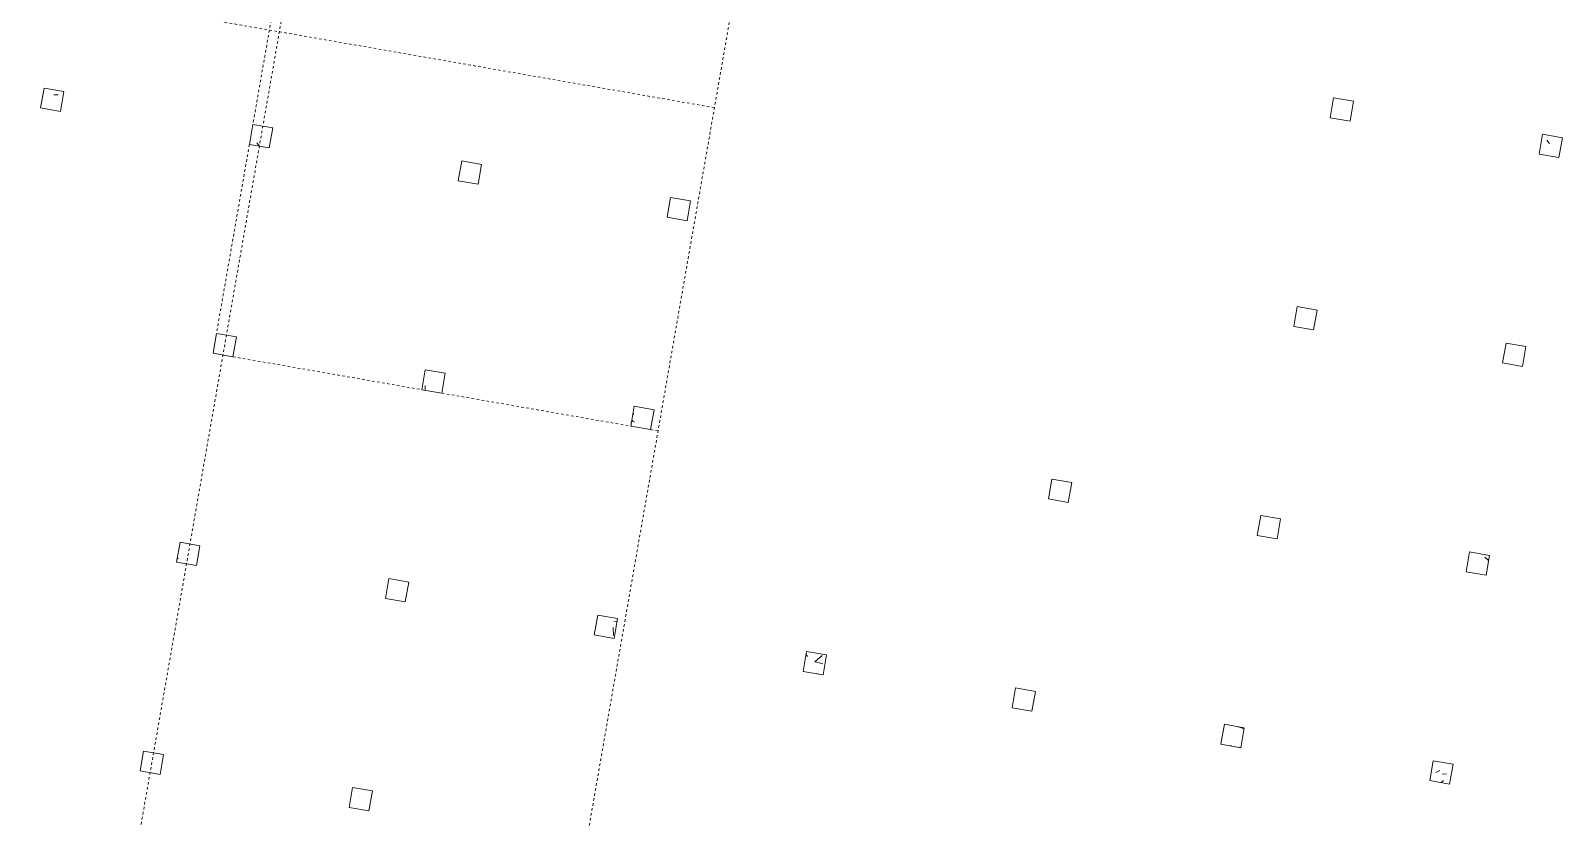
# Model space of a CAD drawing. Extents: x 274235 to 276654, y 142848 to 144425.
# Drawn here: x 276239.6 to 276300.3, y 143073.8 to 143105 of the extents above; entities that cross this region are included whole.
import ezdxf

# ---------------------------------------------------------------- set-up
doc = ezdxf.new("R2010")
doc.units = 0
doc.header["$LTSCALE"] = 1.5
for name, pattern in [('ACM-G-CENTER', [50.800000000000004, 31.75, -6.350000000000001, 6.350000000000001, -6.350000000000001]), ('ACM-G-HIDDEN2', [4.762500000000001, 3.175000000000001, -1.5875]), ('Hidden 1_32_', [1.3890625, 0.7937500000000002, -0.5953125])]:
    doc.linetypes.add(name, pattern=pattern)
doc.layers.get('0').update_dxf_attribs({"linetype": 'CONTINUOUS', "lineweight": 0})
for name, color, linetype, lineweight in [('_ACM-A-DETL', 7, 'CONTINUOUS', 5), ('_ACM-A-GRID', 3, 'CONTINUOUS', 5), ('_ACM-S-STRU-CLOS', 5, 'CONTINUOUS', 5)]:
    doc.layers.add(name, color=color, linetype=linetype, lineweight=lineweight)

# ---------------------------------------------------------------- blocks, each defined once
blk = doc.blocks.new('M_Concrete-Rectangular-Column - 800 x 800mm-V36-B1_Working')
at = {"layer": '_ACM-A-DETL', "color": 250}
for p, q in [((400.0000000000002, 400.0000000000002), (-399.9999999999999, 400.0000000000002)), ((-399.9999999999999, 400.0000000000002), (-399.9999999999999, -399.9999999999999)), ((400.0000000000002, -399.9999999999999), (400.0000000000002, 400.0000000000002)), ((-399.9999999999999, -399.9999999999999), (400.0000000000002, -399.9999999999999))]:
    blk.add_line(p, q, dxfattribs=at)
blk = doc.blocks.new('M_Concrete-Rectangular-Column - 800 x 800mm-V52-B1_Working')
at = {"layer": '_ACM-S-STRU-CLOS'}
h = blk.add_hatch(dxfattribs=at)
h.set_pattern_fill('FP_31', color=256, style=0, pattern_type=2)
h.set_pattern_definition([(49.99999999999999, (-1000204.123, -680004.566), (3643.681986006824, -318.7812880006761), [381, -4191]), (355, (-1000204.123, -680004.566), (-704.8562580461121, 3821.135846227694), [304.8, -3352.8]), (100.451, (-999900.483, -680031.1309999999), (2938.852362929117, 3502.332152374178), [323.8, -3561.801]), (46.184, (-1000204.123, -678988.566), (5421.581919880712, -840.8554984886337), [571.5, -6286.5]), (96.636, (-999752.325, -679058.6359999999), (4748.051319755933, 4948.551449789822), [485.7, -5342.701999999999]), (351.184, (-1000204.123, -678988.566), (4748.100788072627, 4948.506072045693), [457.2, -5029.2]), (21, (-999696.123, -679242.566), (3032.287836333134, -2045.304476687058), [381, -4191]), (326, (-999696.123, -679242.566), (1236.042244531653, 3683.761809559103), [304.8, -3352.8]), (71.45100000000001, (-999443.433, -679413.0079999999), (4268.342513760047, 1638.424823382678), [323.8, -3561.801]), (37.50000000000001, (-1000204.123, -680004.566), (61.77206501183639, 1691.100777463062), [167.64, -3144.52, 167.64, -6601.46]), (37.50000000000001, (-1000204.123, -680004.566), (61.77206501183639, 1691.100777463062), [-3479.8, -3235.96, 167.64, -3197.86]), (7.499999999999999, (-1000204.123, -680004.566), (1336.393250206115, 2003.61149636239), [167.64, -1772.92, 167.64, -4351.02]), (7.499999999999999, (-1000204.123, -680004.566), (1336.393250206115, 2003.61149636239), [-2108.2, -3068.32, 167.64, -1115.06]), (327.5, (-1001336.963, -680004.566), (2711.817807077548, -114.578640950727), [167.64, -1102.36, -9220.2]), (327.5, (-1001336.963, -680004.566), (2711.817807077548, -114.578640950727), [-1270, 167.64, -3794.76, -5257.8]), (327.5, (-1001336.963, -680004.566), (2711.817807077548, -114.578640950727), [-5232.4, 167.64, -5090.16]), (317.5, (-1001844.963, -680004.566), (2962.585592803855, 508.5334453662156), [167.64, -1483.36, -6365.24]), (317.5, (-1001844.963, -680004.566), (2962.585592803855, 508.5334453662156), [-1651, 167.64, -2463.8, -3733.8]), (317.5, (-1001844.963, -680004.566), (2962.585592803855, 508.5334453662156), [-4282.44, 167.64, -3566.16])])
h.paths.add_polyline_path([(400.0000000009486, -399.9999999992507), (400.0000000009486, 400.0000000007407), (-399.9999999990081, 400.0000000007407), (-399.9999999990081, -399.9999999992507)])
at = {"layer": '_ACM-A-DETL', "color": 250}
for p, q in [((400.0000000000002, 400.0000000000002), (-399.9999999999999, 400.0000000000002)), ((-399.9999999999999, 400.0000000000002), (-399.9999999999999, -399.9999999999999)), ((400.0000000000002, -399.9999999999999), (400.0000000000002, 400.0000000000002)), ((-399.9999999999999, -399.9999999999999), (400.0000000000002, -399.9999999999999))]:
    blk.add_line(p, q, dxfattribs=at)
blk = doc.blocks.new('M_Concrete-Rectangular-Column - 800 x 800mm-V58-B1_Working')
at = {"layer": '_ACM-A-DETL', "color": 250}
for p, q in [((400.0000000000002, 400.0000000000002), (-399.9999999999999, 400.0000000000002)), ((-399.9999999999999, 400.0000000000002), (-399.9999999999999, -399.9999999999999)), ((400.0000000000002, -399.9999999999999), (400.0000000000002, 400.0000000000002)), ((-399.9999999999999, -399.9999999999999), (400.0000000000002, -399.9999999999999))]:
    blk.add_line(p, q, dxfattribs=at)
blk = doc.blocks.new('M_Concrete-Rectangular-Column - 800 x 800mm-V59-B1_Working')
at = {"layer": '_ACM-S-STRU-CLOS'}
h = blk.add_hatch(dxfattribs=at)
h.set_pattern_fill('FP_35', color=256, style=0, pattern_type=2)
h.set_pattern_definition([(49.99999999999999, (-1000204.123, -696804.565), (3643.681986006824, -318.7812880006761), [381, -4191]), (355, (-1000204.123, -696804.565), (-704.8562580461121, 3821.135846227694), [304.8, -3352.8]), (100.451, (-999900.483, -696831.1309999999), (2938.852362929117, 3502.332152374178), [323.8, -3561.801]), (46.184, (-1000204.123, -695788.565), (5421.581919880712, -840.8554984886337), [571.5, -6286.5]), (96.636, (-999752.325, -695858.635), (4748.051319755933, 4948.551449789822), [485.7, -5342.701999999999]), (351.184, (-1000204.123, -695788.565), (4748.100788072627, 4948.506072045693), [457.2, -5029.2]), (21, (-999696.123, -696042.565), (3032.287836333134, -2045.304476687058), [381, -4191]), (326, (-999696.123, -696042.565), (1236.042244531653, 3683.761809559103), [304.8, -3352.8]), (71.45100000000001, (-999443.433, -696213.0079999999), (4268.342513760047, 1638.424823382678), [323.8, -3561.801]), (37.50000000000001, (-1000204.123, -696804.565), (61.77206501183639, 1691.100777463062), [167.64, -3144.52, 167.64, -6601.46]), (37.50000000000001, (-1000204.123, -696804.565), (61.77206501183639, 1691.100777463062), [-3479.8, -3235.96, 167.64, -3197.86]), (7.499999999999999, (-1000204.123, -696804.565), (1336.393250206115, 2003.61149636239), [167.64, -1772.92, 167.64, -4351.02]), (7.499999999999999, (-1000204.123, -696804.565), (1336.393250206115, 2003.61149636239), [-2108.2, -3068.32, 167.64, -1115.06]), (327.5, (-1001336.963, -696804.565), (2711.817807077548, -114.578640950727), [167.64, -1102.36, -9220.2]), (327.5, (-1001336.963, -696804.565), (2711.817807077548, -114.578640950727), [-1270, 167.64, -3794.76, -5257.8]), (327.5, (-1001336.963, -696804.565), (2711.817807077548, -114.578640950727), [-5232.4, 167.64, -5090.16]), (317.5, (-1001844.963, -696804.565), (2962.585592803855, 508.5334453662156), [167.64, -1483.36, -6365.24]), (317.5, (-1001844.963, -696804.565), (2962.585592803855, 508.5334453662156), [-1651, 167.64, -2463.8, -3733.8]), (317.5, (-1001844.963, -696804.565), (2962.585592803855, 508.5334453662156), [-4282.44, 167.64, -3566.16])])
h.paths.add_polyline_path([(400.0000000008793, -399.9999999992507), (400.0000000008793, 400.0000000007407), (-399.9999999990774, 400.0000000007407), (-399.9999999990774, -399.9999999992507)])
at = {"layer": '_ACM-A-DETL', "color": 250}
for p, q in [((400.0000000000002, 400.0000000000002), (-399.9999999999999, 400.0000000000002)), ((-399.9999999999999, 400.0000000000002), (-399.9999999999999, -399.9999999999999)), ((400.0000000000002, -399.9999999999999), (400.0000000000002, 400.0000000000002)), ((-399.9999999999999, -399.9999999999999), (400.0000000000002, -399.9999999999999))]:
    blk.add_line(p, q, dxfattribs=at)
blk = doc.blocks.new('M_Concrete-Rectangular-Column - 800 x 800mm-V86-B1_Working')
at = {"layer": '_ACM-S-STRU-CLOS'}
h = blk.add_hatch(dxfattribs=at)
h.set_pattern_fill('FP_55', color=256, style=0, pattern_type=2)
h.set_pattern_definition([(49.99999999999999, (-991804.123, -696804.566), (3643.681986006824, -318.7812880006761), [381, -4191]), (355, (-991804.123, -696804.566), (-704.8562580461121, 3821.135846227694), [304.8, -3352.8]), (100.451, (-991500.483, -696831.1309999999), (2938.852362929117, 3502.332152374178), [323.8, -3561.801]), (46.184, (-991804.123, -695788.566), (5421.581919880712, -840.8554984886337), [571.5, -6286.5]), (96.636, (-991352.325, -695858.635), (4748.051319755933, 4948.551449789822), [485.7, -5342.701999999999]), (351.184, (-991804.123, -695788.566), (4748.100788072627, 4948.506072045693), [457.2, -5029.2]), (21, (-991296.123, -696042.566), (3032.287836333134, -2045.304476687058), [381, -4191]), (326, (-991296.123, -696042.566), (1236.042244531653, 3683.761809559103), [304.8, -3352.8]), (71.45100000000001, (-991043.433, -696213.0079999999), (4268.342513760047, 1638.424823382678), [323.8, -3561.801]), (37.50000000000001, (-991804.123, -696804.566), (61.77206501183639, 1691.100777463062), [167.64, -3144.52, 167.64, -6601.46]), (37.50000000000001, (-991804.123, -696804.566), (61.77206501183639, 1691.100777463062), [-3479.8, -3235.96, 167.64, -3197.86]), (7.499999999999999, (-991804.123, -696804.566), (1336.393250206115, 2003.61149636239), [167.64, -1772.92, 167.64, -4351.02]), (7.499999999999999, (-991804.123, -696804.566), (1336.393250206115, 2003.61149636239), [-2108.2, -3068.32, 167.64, -1115.06]), (327.5, (-992936.963, -696804.566), (2711.817807077548, -114.578640950727), [167.64, -1102.36, -9220.2]), (327.5, (-992936.963, -696804.566), (2711.817807077548, -114.578640950727), [-1270, 167.64, -3794.76, -5257.8]), (327.5, (-992936.963, -696804.566), (2711.817807077548, -114.578640950727), [-5232.4, 167.64, -5090.16]), (317.5, (-993444.963, -696804.566), (2962.585592803855, 508.5334453662156), [167.64, -1483.36, 167.64, -6197.6]), (317.5, (-993444.963, -696804.566), (2962.585592803855, 508.5334453662156), [-1818.64, -2463.8, 167.64, -3566.16])])
h.paths.add_polyline_path([(400.0000000008793, -399.9999999993893), (400.0000000008793, 400.0000000006021), (-399.9999999991467, 400.0000000006021), (-399.9999999991467, -399.9999999993893)])
at = {"layer": '_ACM-A-DETL', "color": 250}
for p, q in [((400.0000000000002, 400.0000000000002), (-399.9999999999999, 400.0000000000002)), ((-399.9999999999999, 400.0000000000002), (-399.9999999999999, -399.9999999999999)), ((400.0000000000002, -399.9999999999999), (400.0000000000002, 400.0000000000002)), ((-399.9999999999999, -399.9999999999999), (400.0000000000002, -399.9999999999999))]:
    blk.add_line(p, q, dxfattribs=at)
blk = doc.blocks.new('M_Concrete-Rectangular-Column - 800 x 800mm-V408-B1_Working')
at = {"layer": '_ACM-S-STRU-CLOS'}
h = blk.add_hatch(dxfattribs=at)
h.set_pattern_fill('FP_262', color=256, style=0, pattern_type=2)
h.set_pattern_definition([(49.99999999999999, (-1033804.123, -688404.566), (3643.681986006824, -318.7812880006761), [381, -4191]), (355, (-1033804.123, -688404.566), (-704.8562580461121, 3821.135846227694), [304.8, -3352.8]), (100.451, (-1033500.483, -688431.1309999999), (2938.852362929117, 3502.332152374178), [323.8, -3561.801]), (46.184, (-1033804.123, -687388.566), (5421.581919880712, -840.8554984886337), [571.5, -6286.5]), (96.636, (-1033352.325, -687458.635), (4748.051319755933, 4948.551449789822), [485.7, -5342.701999999999]), (351.184, (-1033804.123, -687388.566), (4748.100788072627, 4948.506072045693), [457.2, -5029.2]), (21, (-1033296.123, -687642.566), (3032.287836333134, -2045.304476687058), [381, -4191]), (326, (-1033296.123, -687642.566), (1236.042244531653, 3683.761809559103), [304.8, -3352.8]), (71.45100000000001, (-1033043.433, -687813.0079999999), (4268.342513760047, 1638.424823382678), [323.8, -3561.801]), (37.50000000000001, (-1033804.123, -688404.566), (61.77206501183639, 1691.100777463062), [167.64, -3144.52, 167.64, -6601.46]), (37.50000000000001, (-1033804.123, -688404.566), (61.77206501183639, 1691.100777463062), [-3479.8, -3235.96, 167.64, -3197.86]), (7.499999999999999, (-1033804.123, -688404.566), (1336.393250206115, 2003.61149636239), [167.64, -1772.92, 167.64, -4351.02]), (7.499999999999999, (-1033804.123, -688404.566), (1336.393250206115, 2003.61149636239), [-2108.2, -3068.32, 167.64, -1115.06]), (327.5, (-1034936.963, -688404.566), (2711.817807077548, -114.578640950727), [167.64, -1102.36, -9220.2]), (327.5, (-1034936.963, -688404.566), (2711.817807077548, -114.578640950727), [-1270, 167.64, -3794.76, -5257.8]), (327.5, (-1034936.963, -688404.566), (2711.817807077548, -114.578640950727), [-5232.4, 167.64, -5090.16]), (317.5, (-1035444.963, -688404.566), (2962.585592803855, 508.5334453662156), [167.64, -1483.36, -6365.24]), (317.5, (-1035444.963, -688404.566), (2962.585592803855, 508.5334453662156), [-1651, 167.64, -2463.8, -3733.8]), (317.5, (-1035444.963, -688404.566), (2962.585592803855, 508.5334453662156), [-4282.44, 167.64, -3566.16])])
h.paths.add_polyline_path([(400.0000000009486, -399.99999999932), (400.0000000008793, 400.0000000006714), (-399.9999999990774, 400.0000000006714), (-399.9999999990081, -399.99999999932)])
at = {"layer": '_ACM-A-DETL', "color": 250}
for p, q in [((400.0000000000002, 400.0000000000002), (-399.9999999999999, 400.0000000000002)), ((-399.9999999999999, 400.0000000000002), (-399.9999999999999, -399.9999999999999)), ((400.0000000000002, -399.9999999999999), (400.0000000000002, 400.0000000000002)), ((-399.9999999999999, -399.9999999999999), (400.0000000000002, -399.9999999999999))]:
    blk.add_line(p, q, dxfattribs=at)
blk = doc.blocks.new('M_Concrete-Rectangular-Column - 800 x 800mm-V409-B1_Working')
at = {"layer": '_ACM-A-DETL', "color": 250}
for p, q in [((400.0000000000002, 400.0000000000002), (-399.9999999999999, 400.0000000000002)), ((-399.9999999999999, 400.0000000000002), (-399.9999999999999, -399.9999999999999)), ((400.0000000000002, -399.9999999999999), (400.0000000000002, 400.0000000000002)), ((-399.9999999999999, -399.9999999999999), (400.0000000000002, -399.9999999999999))]:
    blk.add_line(p, q, dxfattribs=at)
blk = doc.blocks.new('M_Concrete-Rectangular-Column - 800 x 800mm-V414-B1_Working')
at = {"layer": '_ACM-S-STRU-CLOS'}
h = blk.add_hatch(dxfattribs=at)
h.set_pattern_fill('FP_265', color=256, style=0, pattern_type=2)
h.set_pattern_definition([(49.99999999999999, (-1042204.123, -696804.565), (3643.681986006824, -318.7812880006761), [381, -4191]), (355, (-1042204.123, -696804.565), (-704.8562580461121, 3821.135846227694), [304.8, -3352.8]), (100.451, (-1041900.483, -696831.1309999999), (2938.852362929117, 3502.332152374178), [323.8, -3561.801]), (46.184, (-1042204.123, -695788.565), (5421.581919880712, -840.8554984886337), [571.5, -6286.5]), (96.636, (-1041752.325, -695858.635), (4748.051319755933, 4948.551449789822), [485.7, -5342.701999999999]), (351.184, (-1042204.123, -695788.565), (4748.100788072627, 4948.506072045693), [457.2, -5029.2]), (21, (-1041696.123, -696042.565), (3032.287836333134, -2045.304476687058), [381, -4191]), (326, (-1041696.123, -696042.565), (1236.042244531653, 3683.761809559103), [304.8, -3352.8]), (71.45100000000001, (-1041443.433, -696213.0079999999), (4268.342513760047, 1638.424823382678), [323.8, -3561.801]), (37.50000000000001, (-1042204.123, -696804.565), (61.77206501183639, 1691.100777463062), [167.64, -3144.52, 167.64, -6601.46]), (37.50000000000001, (-1042204.123, -696804.565), (61.77206501183639, 1691.100777463062), [-3479.8, -3235.96, 167.64, -3197.86]), (7.499999999999999, (-1042204.123, -696804.565), (1336.393250206115, 2003.61149636239), [167.64, -1772.92, 167.64, -4351.02]), (7.499999999999999, (-1042204.123, -696804.565), (1336.393250206115, 2003.61149636239), [-2108.2, -3068.32, 167.64, -1115.06]), (327.5, (-1043336.963, -696804.565), (2711.817807077548, -114.578640950727), [167.64, -1102.36, -9220.2]), (327.5, (-1043336.963, -696804.565), (2711.817807077548, -114.578640950727), [-1270, 167.64, -3794.76, -5257.8]), (327.5, (-1043336.963, -696804.565), (2711.817807077548, -114.578640950727), [-5232.4, 167.64, -5090.16]), (317.5, (-1043844.963, -696804.565), (2962.585592803855, 508.5334453662156), [167.64, -1483.36, -6365.24]), (317.5, (-1043844.963, -696804.565), (2962.585592803855, 508.5334453662156), [-1651, 167.64, -2463.8, -3733.8]), (317.5, (-1043844.963, -696804.565), (2962.585592803855, 508.5334453662156), [-4282.44, 167.64, -3566.16])])
h.paths.add_polyline_path([(400.0000000009486, -399.9999999992507), (400.0000000009486, 400.0000000007407), (-399.9999999990774, 400.0000000007061), (-399.9999999990774, -399.9999999992853)])
at = {"layer": '_ACM-A-DETL', "color": 250}
for p, q in [((400.0000000000002, 400.0000000000002), (-399.9999999999999, 400.0000000000002)), ((-399.9999999999999, 400.0000000000002), (-399.9999999999999, -399.9999999999999)), ((400.0000000000002, -399.9999999999999), (400.0000000000002, 400.0000000000002)), ((-399.9999999999999, -399.9999999999999), (400.0000000000002, -399.9999999999999))]:
    blk.add_line(p, q, dxfattribs=at)
blk = doc.blocks.new('M_Concrete-Rectangular-Column - 800 x 800mm-V415-B1_Working')
at = {"layer": '_ACM-A-DETL', "color": 250}
for p, q in [((400.0000000000002, 400.0000000000002), (-399.9999999999999, 400.0000000000002)), ((-399.9999999999999, 400.0000000000002), (-399.9999999999999, -399.9999999999999)), ((400.0000000000002, -399.9999999999999), (400.0000000000002, 400.0000000000002)), ((-399.9999999999999, -399.9999999999999), (400.0000000000002, -399.9999999999999))]:
    blk.add_line(p, q, dxfattribs=at)
blk = doc.blocks.new('M_Concrete-Rectangular-Column - 800 x 800mm-V416-B1_Working')
at = {"layer": '_ACM-S-STRU-CLOS'}
h = blk.add_hatch(dxfattribs=at)
h.set_pattern_fill('FP_266', color=256, style=0, pattern_type=2)
h.set_pattern_definition([(49.99999999999999, (-1042204.123, -680004.566), (3643.681986006824, -318.7812880006761), [381, -4191]), (355, (-1042204.123, -680004.566), (-704.8562580461121, 3821.135846227694), [304.8, -3352.8]), (100.451, (-1041900.483, -680031.1309999999), (2938.852362929117, 3502.332152374178), [323.8, -3561.801]), (46.184, (-1042204.123, -678988.566), (5421.581919880712, -840.8554984886337), [571.5, -6286.5]), (96.636, (-1041752.325, -679058.6359999999), (4748.051319755933, 4948.551449789822), [485.7, -5342.701999999999]), (351.184, (-1042204.123, -678988.566), (4748.100788072627, 4948.506072045693), [457.2, -5029.2]), (21, (-1041696.123, -679242.566), (3032.287836333134, -2045.304476687058), [381, -4191]), (326, (-1041696.123, -679242.566), (1236.042244531653, 3683.761809559103), [304.8, -3352.8]), (71.45100000000001, (-1041443.433, -679413.0079999999), (4268.342513760047, 1638.424823382678), [323.8, -3561.801]), (37.50000000000001, (-1042204.123, -680004.566), (61.77206501183639, 1691.100777463062), [167.64, -3144.52, 167.64, -6601.46]), (37.50000000000001, (-1042204.123, -680004.566), (61.77206501183639, 1691.100777463062), [-3479.8, -3235.96, 167.64, -3197.86]), (7.499999999999999, (-1042204.123, -680004.566), (1336.393250206115, 2003.61149636239), [167.64, -1772.92, 167.64, -4351.02]), (7.499999999999999, (-1042204.123, -680004.566), (1336.393250206115, 2003.61149636239), [-2108.2, -3068.32, 167.64, -1115.06]), (327.5, (-1043336.963, -680004.566), (2711.817807077548, -114.578640950727), [167.64, -1102.36, -9220.2]), (327.5, (-1043336.963, -680004.566), (2711.817807077548, -114.578640950727), [-1270, 167.64, -3794.76, -5257.8]), (327.5, (-1043336.963, -680004.566), (2711.817807077548, -114.578640950727), [-5232.4, 167.64, -5090.16]), (317.5, (-1043844.963, -680004.566), (2962.585592803855, 508.5334453662156), [167.64, -1483.36, -6365.24]), (317.5, (-1043844.963, -680004.566), (2962.585592803855, 508.5334453662156), [-1651, 167.64, -2463.8, -3733.8]), (317.5, (-1043844.963, -680004.566), (2962.585592803855, 508.5334453662156), [-4282.44, 167.64, -3566.16])])
h.paths.add_polyline_path([(400.0000000010179, -399.99999999932), (400.0000000010179, 400.0000000006714), (-399.9999999990081, 400.0000000006368), (-399.9999999990081, -399.9999999993547)])
at = {"layer": '_ACM-A-DETL', "color": 250}
for p, q in [((400.0000000000002, 400.0000000000002), (-399.9999999999999, 400.0000000000002)), ((-399.9999999999999, 400.0000000000002), (-399.9999999999999, -399.9999999999999)), ((400.0000000000002, -399.9999999999999), (400.0000000000002, 400.0000000000002)), ((-399.9999999999999, -399.9999999999999), (400.0000000000002, -399.9999999999999))]:
    blk.add_line(p, q, dxfattribs=at)
blk = doc.blocks.new('M_Concrete-Rectangular-Column - 800 x 800mm-V422-B1_Working')
at = {"layer": '_ACM-S-STRU-CLOS'}
h = blk.add_hatch(dxfattribs=at)
h.set_pattern_fill('FP_269', color=256, style=0, pattern_type=2)
h.set_pattern_definition([(49.99999999999999, (-1050604.123, -705204.565), (3643.681986006824, -318.7812880006761), [381, -4191]), (355, (-1050604.123, -705204.565), (-704.8562580461121, 3821.135846227694), [304.8, -3352.8]), (100.451, (-1050300.483, -705231.1309999999), (2938.852362929117, 3502.332152374178), [323.8, -3561.801]), (46.184, (-1050604.123, -704188.565), (5421.581919880712, -840.8554984886337), [571.5, -6286.5]), (96.636, (-1050152.325, -704258.635), (4748.051319755933, 4948.551449789822), [485.7, -5342.701999999999]), (351.184, (-1050604.123, -704188.565), (4748.100788072627, 4948.506072045693), [457.2, -5029.2]), (21, (-1050096.123, -704442.565), (3032.287836333134, -2045.304476687058), [381, -4191]), (326, (-1050096.123, -704442.565), (1236.042244531653, 3683.761809559103), [304.8, -3352.8]), (71.45100000000001, (-1049843.433, -704613.0079999999), (4268.342513760047, 1638.424823382678), [323.8, -3561.801]), (37.50000000000001, (-1050604.123, -705204.565), (61.77206501183639, 1691.100777463062), [167.64, -3144.52, 167.64, -6601.46]), (37.50000000000001, (-1050604.123, -705204.565), (61.77206501183639, 1691.100777463062), [-3479.8, -3235.96, 167.64, -3197.86]), (7.499999999999999, (-1050604.123, -705204.565), (1336.393250206115, 2003.61149636239), [167.64, -1772.92, 167.64, -4351.02]), (7.499999999999999, (-1050604.123, -705204.565), (1336.393250206115, 2003.61149636239), [-2108.2, -3068.32, 167.64, -1115.06]), (327.5, (-1051736.963, -705204.565), (2711.817807077548, -114.578640950727), [167.64, -1102.36, -9220.2]), (327.5, (-1051736.963, -705204.565), (2711.817807077548, -114.578640950727), [-1270, 167.64, -3794.76, -5257.8]), (327.5, (-1051736.963, -705204.565), (2711.817807077548, -114.578640950727), [-5232.4, 167.64, -5090.16]), (317.5, (-1052244.963, -705204.565), (2962.585592803855, 508.5334453662156), [167.64, -1483.36, -6365.24]), (317.5, (-1052244.963, -705204.565), (2962.585592803855, 508.5334453662156), [-1651, 167.64, -2463.8, -3733.8]), (317.5, (-1052244.963, -705204.565), (2962.585592803855, 508.5334453662156), [-4282.44, 167.64, -3566.16])])
h.paths.add_polyline_path([(400.0000000011565, -399.9999999992853), (400.0000000011565, 400.0000000007407), (-399.9999999988695, 400.0000000007407), (-399.9999999988695, -399.9999999992853)])
at = {"layer": '_ACM-A-DETL', "color": 250}
for p, q in [((400.0000000000002, 400.0000000000002), (-399.9999999999999, 400.0000000000002)), ((-399.9999999999999, 400.0000000000002), (-399.9999999999999, -399.9999999999999)), ((400.0000000000002, -399.9999999999999), (400.0000000000002, 400.0000000000002)), ((-399.9999999999999, -399.9999999999999), (400.0000000000002, -399.9999999999999))]:
    blk.add_line(p, q, dxfattribs=at)
blk = doc.blocks.new('M_Concrete-Rectangular-Column - 800 x 800mm-V423-B1_Working')
at = {"layer": '_ACM-A-DETL', "color": 250}
for p, q in [((400.0000000000002, 400.0000000000002), (-399.9999999999999, 400.0000000000002)), ((-399.9999999999999, 400.0000000000002), (-399.9999999999999, -399.9999999999999)), ((400.0000000000002, -399.9999999999999), (400.0000000000002, 400.0000000000002)), ((-399.9999999999999, -399.9999999999999), (400.0000000000002, -399.9999999999999))]:
    blk.add_line(p, q, dxfattribs=at)
blk = doc.blocks.new('M_Concrete-Rectangular-Column - 800 x 800mm-V424-B1_Working')
at = {"layer": '_ACM-S-STRU-CLOS'}
h = blk.add_hatch(dxfattribs=at)
h.set_pattern_fill('FP_270', color=256, style=0, pattern_type=2)
h.set_pattern_definition([(49.99999999999999, (-1050604.123, -688404.566), (3643.681986006824, -318.7812880006761), [381, -4191]), (355, (-1050604.123, -688404.566), (-704.8562580461121, 3821.135846227694), [304.8, -3352.8]), (100.451, (-1050300.483, -688431.1309999999), (2938.852362929117, 3502.332152374178), [323.8, -3561.801]), (46.184, (-1050604.123, -687388.566), (5421.581919880712, -840.8554984886337), [571.5, -6286.5]), (96.636, (-1050152.325, -687458.635), (4748.051319755933, 4948.551449789822), [485.7, -5342.701999999999]), (351.184, (-1050604.123, -687388.566), (4748.100788072627, 4948.506072045693), [457.2, -5029.2]), (21, (-1050096.123, -687642.566), (3032.287836333134, -2045.304476687058), [381, -4191]), (326, (-1050096.123, -687642.566), (1236.042244531653, 3683.761809559103), [304.8, -3352.8]), (71.45100000000001, (-1049843.433, -687813.0079999999), (4268.342513760047, 1638.424823382678), [323.8, -3561.801]), (37.50000000000001, (-1050604.123, -688404.566), (61.77206501183639, 1691.100777463062), [167.64, -3144.52, 167.64, -6601.46]), (37.50000000000001, (-1050604.123, -688404.566), (61.77206501183639, 1691.100777463062), [-3479.8, -3235.96, 167.64, -3197.86]), (7.499999999999999, (-1050604.123, -688404.566), (1336.393250206115, 2003.61149636239), [167.64, -1772.92, 167.64, -4351.02]), (7.499999999999999, (-1050604.123, -688404.566), (1336.393250206115, 2003.61149636239), [-2108.2, -3068.32, 167.64, -1115.06]), (327.5, (-1051736.963, -688404.566), (2711.817807077548, -114.578640950727), [167.64, -1102.36, -9220.2]), (327.5, (-1051736.963, -688404.566), (2711.817807077548, -114.578640950727), [-1270, 167.64, -3794.76, -5257.8]), (327.5, (-1051736.963, -688404.566), (2711.817807077548, -114.578640950727), [-5232.4, 167.64, -5090.16]), (317.5, (-1052244.963, -688404.566), (2962.585592803855, 508.5334453662156), [167.64, -1483.36, -6365.24]), (317.5, (-1052244.963, -688404.566), (2962.585592803855, 508.5334453662156), [-1651, 167.64, -2463.8, -3733.8]), (317.5, (-1052244.963, -688404.566), (2962.585592803855, 508.5334453662156), [-4282.44, 167.64, -3566.16])])
h.paths.add_polyline_path([(400.0000000010872, -399.99999999932), (400.0000000010179, 400.0000000006714), (-399.9999999990081, 400.0000000006714), (-399.9999999989388, -399.99999999932)])
at = {"layer": '_ACM-A-DETL', "color": 250}
for p, q in [((400.0000000000002, 400.0000000000002), (-399.9999999999999, 400.0000000000002)), ((-399.9999999999999, 400.0000000000002), (-399.9999999999999, -399.9999999999999)), ((400.0000000000002, -399.9999999999999), (400.0000000000002, 400.0000000000002)), ((-399.9999999999999, -399.9999999999999), (400.0000000000002, -399.9999999999999))]:
    blk.add_line(p, q, dxfattribs=at)
blk = doc.blocks.new('M_Concrete-Rectangular-Column - 800 x 800mm-V425-B1_Working')
at = {"layer": '_ACM-S-STRU-CLOS'}
h = blk.add_hatch(dxfattribs=at)
h.set_pattern_fill('FP_271', color=256, style=0, pattern_type=2)
h.set_pattern_definition([(49.99999999999999, (-1050604.123, -680004.566), (3643.681986006824, -318.7812880006761), [381, -4191]), (355, (-1050604.123, -680004.566), (-704.8562580461121, 3821.135846227694), [304.8, -3352.8]), (100.451, (-1050300.483, -680031.1309999999), (2938.852362929117, 3502.332152374178), [323.8, -3561.801]), (46.184, (-1050604.123, -678988.566), (5421.581919880712, -840.8554984886337), [571.5, -6286.5]), (96.636, (-1050152.325, -679058.6359999999), (4748.051319755933, 4948.551449789822), [485.7, -5342.701999999999]), (351.184, (-1050604.123, -678988.566), (4748.100788072627, 4948.506072045693), [457.2, -5029.2]), (21, (-1050096.123, -679242.566), (3032.287836333134, -2045.304476687058), [381, -4191]), (326, (-1050096.123, -679242.566), (1236.042244531653, 3683.761809559103), [304.8, -3352.8]), (71.45100000000001, (-1049843.433, -679413.0079999999), (4268.342513760047, 1638.424823382678), [323.8, -3561.801]), (37.50000000000001, (-1050604.123, -680004.566), (61.77206501183639, 1691.100777463062), [167.64, -3144.52, 167.64, -6601.46]), (37.50000000000001, (-1050604.123, -680004.566), (61.77206501183639, 1691.100777463062), [-3479.8, -3235.96, 167.64, -3197.86]), (7.499999999999999, (-1050604.123, -680004.566), (1336.393250206115, 2003.61149636239), [167.64, -1772.92, 167.64, -4351.02]), (7.499999999999999, (-1050604.123, -680004.566), (1336.393250206115, 2003.61149636239), [-2108.2, -3068.32, 167.64, -1115.06]), (327.5, (-1051736.963, -680004.566), (2711.817807077548, -114.578640950727), [167.64, -1102.36, -9220.2]), (327.5, (-1051736.963, -680004.566), (2711.817807077548, -114.578640950727), [-1270, 167.64, -3794.76, -5257.8]), (327.5, (-1051736.963, -680004.566), (2711.817807077548, -114.578640950727), [-5232.4, 167.64, -5090.16]), (317.5, (-1052244.963, -680004.566), (2962.585592803855, 508.5334453662156), [167.64, -1483.36, -6365.24]), (317.5, (-1052244.963, -680004.566), (2962.585592803855, 508.5334453662156), [-1651, 167.64, -2463.8, -3733.8]), (317.5, (-1052244.963, -680004.566), (2962.585592803855, 508.5334453662156), [-4282.44, 167.64, -3566.16])])
h.paths.add_polyline_path([(400.0000000010872, -399.99999999932), (400.0000000010872, 400.0000000006714), (-399.9999999989388, 400.0000000006714), (-399.9999999989388, -399.99999999932)])
at = {"layer": '_ACM-A-DETL', "color": 250}
for p, q in [((400.0000000000002, 400.0000000000002), (-399.9999999999999, 400.0000000000002)), ((-399.9999999999999, 400.0000000000002), (-399.9999999999999, -399.9999999999999)), ((400.0000000000002, -399.9999999999999), (400.0000000000002, 400.0000000000002)), ((-399.9999999999999, -399.9999999999999), (400.0000000000002, -399.9999999999999))]:
    blk.add_line(p, q, dxfattribs=at)
blk = doc.blocks.new('M_Concrete-Rectangular-Column - 800 x 800mm-V1080-B1_Working')
at = {"layer": '_ACM-S-STRU-CLOS'}
h = blk.add_hatch(dxfattribs=at)
h.set_pattern_fill('FP_677', color=256, style=0, pattern_type=2)
h.set_pattern_definition([(49.99999999999999, (-1025404.123, -680004.566), (3643.681986006824, -318.7812880006761), [381, -4191]), (355, (-1025404.123, -680004.566), (-704.8562580461121, 3821.135846227694), [304.8, -3352.8]), (100.451, (-1025100.483, -680031.1309999999), (2938.852362929117, 3502.332152374178), [323.8, -3561.801]), (46.184, (-1025404.123, -678988.566), (5421.581919880712, -840.8554984886337), [571.5, -6286.5]), (96.636, (-1024952.325, -679058.6359999999), (4748.051319755933, 4948.551449789822), [485.7, -5342.701999999999]), (351.184, (-1025404.123, -678988.566), (4748.100788072627, 4948.506072045693), [457.2, -5029.2]), (21, (-1024896.123, -679242.566), (3032.287836333134, -2045.304476687058), [381, -4191]), (326, (-1024896.123, -679242.566), (1236.042244531653, 3683.761809559103), [304.8, -3352.8]), (71.45100000000001, (-1024643.433, -679413.0079999999), (4268.342513760047, 1638.424823382678), [323.8, -3561.801]), (37.50000000000001, (-1025404.123, -680004.566), (61.77206501183639, 1691.100777463062), [167.64, -3144.52, 167.64, -6601.46]), (37.50000000000001, (-1025404.123, -680004.566), (61.77206501183639, 1691.100777463062), [-3479.8, -3235.96, 167.64, -3197.86]), (7.499999999999999, (-1025404.123, -680004.566), (1336.393250206115, 2003.61149636239), [167.64, -1772.92, 167.64, -4351.02]), (7.499999999999999, (-1025404.123, -680004.566), (1336.393250206115, 2003.61149636239), [-2108.2, -3068.32, 167.64, -1115.06]), (327.5, (-1026536.963, -680004.566), (2711.817807077548, -114.578640950727), [167.64, -1102.36, -9220.2]), (327.5, (-1026536.963, -680004.566), (2711.817807077548, -114.578640950727), [-1270, 167.64, -3794.76, -5257.8]), (327.5, (-1026536.963, -680004.566), (2711.817807077548, -114.578640950727), [-5232.4, 167.64, -5090.16]), (317.5, (-1027044.963, -680004.566), (2962.585592803855, 508.5334453662156), [167.64, -1483.36, -6365.24]), (317.5, (-1027044.963, -680004.566), (2962.585592803855, 508.5334453662156), [-1651, 167.64, -2463.8, -3733.8]), (317.5, (-1027044.963, -680004.566), (2962.585592803855, 508.5334453662156), [-4282.44, 167.64, -3566.16])])
h.paths.add_polyline_path([(400.0000000009486, -399.9999999993547), (400.0000000009486, 400.0000000006368), (-399.9999999990081, 400.0000000006368), (-399.9999999990081, -399.9999999993547)])
at = {"layer": '_ACM-A-DETL', "color": 250}
for p, q in [((400.0000000000002, 400.0000000000002), (-399.9999999999999, 400.0000000000002)), ((-399.9999999999999, 400.0000000000002), (-399.9999999999999, -399.9999999999999)), ((400.0000000000002, -399.9999999999999), (400.0000000000002, 400.0000000000002)), ((-399.9999999999999, -399.9999999999999), (400.0000000000002, -399.9999999999999))]:
    blk.add_line(p, q, dxfattribs=at)
blk = doc.blocks.new('M_Concrete-Rectangular-Column - 800 x 800mm-V1086-B1_Working')
at = {"layer": '_ACM-S-STRU-CLOS'}
h = blk.add_hatch(dxfattribs=at)
h.set_pattern_fill('FP_679', color=256, style=0, pattern_type=2)
h.set_pattern_definition([(49.99999999999999, (-1042204.123, -705204.565), (3643.681986006824, -318.7812880006761), [381, -4191]), (355, (-1042204.123, -705204.565), (-704.8562580461121, 3821.135846227694), [304.8, -3352.8]), (100.451, (-1041900.483, -705231.1309999999), (2938.852362929117, 3502.332152374178), [323.8, -3561.801]), (46.184, (-1042204.123, -704188.565), (5421.581919880712, -840.8554984886337), [571.5, -6286.5]), (96.636, (-1041752.325, -704258.635), (4748.051319755933, 4948.551449789822), [485.7, -5342.701999999999]), (351.184, (-1042204.123, -704188.565), (4748.100788072627, 4948.506072045693), [457.2, -5029.2]), (21, (-1041696.123, -704442.565), (3032.287836333134, -2045.304476687058), [381, -4191]), (326, (-1041696.123, -704442.565), (1236.042244531653, 3683.761809559103), [304.8, -3352.8]), (71.45100000000001, (-1041443.433, -704613.0079999999), (4268.342513760047, 1638.424823382678), [323.8, -3561.801]), (37.50000000000001, (-1042204.123, -705204.565), (61.77206501183639, 1691.100777463062), [167.64, -3144.52, 167.64, -6601.46]), (37.50000000000001, (-1042204.123, -705204.565), (61.77206501183639, 1691.100777463062), [-3479.8, -3235.96, 167.64, -3197.86]), (7.499999999999999, (-1042204.123, -705204.565), (1336.393250206115, 2003.61149636239), [167.64, -1772.92, 167.64, -4351.02]), (7.499999999999999, (-1042204.123, -705204.565), (1336.393250206115, 2003.61149636239), [-2108.2, -3068.32, 167.64, -1115.06]), (327.5, (-1043336.963, -705204.565), (2711.817807077548, -114.578640950727), [167.64, -1102.36, -9220.2]), (327.5, (-1043336.963, -705204.565), (2711.817807077548, -114.578640950727), [-1270, 167.64, -3794.76, -5257.8]), (327.5, (-1043336.963, -705204.565), (2711.817807077548, -114.578640950727), [-5232.4, 167.64, -5090.16]), (317.5, (-1043844.963, -705204.565), (2962.585592803855, 508.5334453662156), [167.64, -1483.36, -6365.24]), (317.5, (-1043844.963, -705204.565), (2962.585592803855, 508.5334453662156), [-1651, 167.64, -2463.8, -3733.8]), (317.5, (-1043844.963, -705204.565), (2962.585592803855, 508.5334453662156), [-4282.44, 167.64, -3566.16])])
h.paths.add_polyline_path([(400.0000000009486, -399.9999999992853), (400.0000000009486, 400.0000000007407), (-399.9999999990081, 400.0000000007061), (-399.9999999990081, -399.99999999932)])
at = {"layer": '_ACM-A-DETL', "color": 250}
for p, q in [((400.0000000000002, 400.0000000000002), (-399.9999999999999, 400.0000000000002)), ((-399.9999999999999, 400.0000000000002), (-399.9999999999999, -399.9999999999999)), ((400.0000000000002, -399.9999999999999), (400.0000000000002, 400.0000000000002)), ((-399.9999999999999, -399.9999999999999), (400.0000000000002, -399.9999999999999))]:
    blk.add_line(p, q, dxfattribs=at)
blk = doc.blocks.new('M_Concrete-Rectangular-Column - 800 x 800mm-V1135-B1_Working')
at = {"layer": '_ACM-A-DETL', "color": 250}
for p, q in [((400.0000000000002, 400.0000000000002), (-399.9999999999999, 400.0000000000002)), ((-399.9999999999999, 400.0000000000002), (-399.9999999999999, -399.9999999999999)), ((400.0000000000002, -399.9999999999999), (400.0000000000002, 400.0000000000002)), ((-399.9999999999999, -399.9999999999999), (400.0000000000002, -399.9999999999999))]:
    blk.add_line(p, q, dxfattribs=at)
blk = doc.blocks.new('M_Concrete-Rectangular-Column - 800 x 800mm-V1137-B1_Working')
at = {"layer": '_ACM-A-DETL', "color": 250}
for p, q in [((400.0000000000002, 400.0000000000002), (-399.9999999999999, 400.0000000000002)), ((-399.9999999999999, 400.0000000000002), (-399.9999999999999, -399.9999999999999)), ((400.0000000000002, -399.9999999999999), (400.0000000000002, 400.0000000000002)), ((-399.9999999999999, -399.9999999999999), (400.0000000000002, -399.9999999999999))]:
    blk.add_line(p, q, dxfattribs=at)
blk = doc.blocks.new('M_Concrete-Rectangular-Column - 800 x 800mm-V1138-B1_Working')
at = {"layer": '_ACM-S-STRU-CLOS'}
h = blk.add_hatch(dxfattribs=at)
h.set_pattern_fill('FP_712', color=256, style=0, pattern_type=2)
h.set_pattern_definition([(49.99999999999999, (-1017004.123, -680004.566), (3643.681986006824, -318.7812880006761), [381, -4191]), (355, (-1017004.123, -680004.566), (-704.8562580461121, 3821.135846227694), [304.8, -3352.8]), (100.451, (-1016700.483, -680031.1309999999), (2938.852362929117, 3502.332152374178), [323.8, -3561.801]), (46.184, (-1017004.123, -678988.566), (5421.581919880712, -840.8554984886337), [571.5, -6286.5]), (96.636, (-1016552.325, -679058.6359999999), (4748.051319755933, 4948.551449789822), [485.7, -5342.701999999999]), (351.184, (-1017004.123, -678988.566), (4748.100788072627, 4948.506072045693), [457.2, -5029.2]), (21, (-1016496.123, -679242.566), (3032.287836333134, -2045.304476687058), [381, -4191]), (326, (-1016496.123, -679242.566), (1236.042244531653, 3683.761809559103), [304.8, -3352.8]), (71.45100000000001, (-1016243.433, -679413.0079999999), (4268.342513760047, 1638.424823382678), [323.8, -3561.801]), (37.50000000000001, (-1017004.123, -680004.566), (61.77206501183639, 1691.100777463062), [167.64, -3144.52, 167.64, -6601.46]), (37.50000000000001, (-1017004.123, -680004.566), (61.77206501183639, 1691.100777463062), [-3479.8, -3235.96, 167.64, -3197.86]), (7.499999999999999, (-1017004.123, -680004.566), (1336.393250206115, 2003.61149636239), [167.64, -1772.92, 167.64, -4351.02]), (7.499999999999999, (-1017004.123, -680004.566), (1336.393250206115, 2003.61149636239), [-2108.2, -3068.32, 167.64, -1115.06]), (327.5, (-1018136.963, -680004.566), (2711.817807077548, -114.578640950727), [167.64, -1102.36, -9220.2]), (327.5, (-1018136.963, -680004.566), (2711.817807077548, -114.578640950727), [-1270, 167.64, -3794.76, -5257.8]), (327.5, (-1018136.963, -680004.566), (2711.817807077548, -114.578640950727), [-5232.4, 167.64, -5090.16]), (317.5, (-1018644.963, -680004.566), (2962.585592803855, 508.5334453662156), [167.64, -1483.36, -6365.24]), (317.5, (-1018644.963, -680004.566), (2962.585592803855, 508.5334453662156), [-1651, 167.64, -2463.8, -3733.8]), (317.5, (-1018644.963, -680004.566), (2962.585592803855, 508.5334453662156), [-4282.44, 167.64, -3566.16])])
h.paths.add_polyline_path([(400.0000000010179, -399.9999999993547), (400.0000000010179, 400.0000000006368), (-399.9999999990081, 400.0000000006368), (-399.9999999990081, -399.9999999993547)])
at = {"layer": '_ACM-A-DETL', "color": 250}
for p, q in [((400.0000000000002, 400.0000000000002), (-399.9999999999999, 400.0000000000002)), ((-399.9999999999999, 400.0000000000002), (-399.9999999999999, -399.9999999999999)), ((400.0000000000002, -399.9999999999999), (400.0000000000002, 400.0000000000002)), ((-399.9999999999999, -399.9999999999999), (400.0000000000002, -399.9999999999999))]:
    blk.add_line(p, q, dxfattribs=at)
blk = doc.blocks.new('M_Concrete-Rectangular-Column - 800 x 800mm-V1139-B1_Working')
at = {"layer": '_ACM-S-STRU-CLOS'}
h = blk.add_hatch(dxfattribs=at)
h.set_pattern_fill('FP_713', color=256, style=0, pattern_type=2)
h.set_pattern_definition([(49.99999999999999, (-1017004.123, -688404.566), (3643.681986006824, -318.7812880006761), [381, -4191]), (355, (-1017004.123, -688404.566), (-704.8562580461121, 3821.135846227694), [304.8, -3352.8]), (100.451, (-1016700.483, -688431.1309999999), (2938.852362929117, 3502.332152374178), [323.8, -3561.801]), (46.184, (-1017004.123, -687388.566), (5421.581919880712, -840.8554984886337), [571.5, -6286.5]), (96.636, (-1016552.325, -687458.635), (4748.051319755933, 4948.551449789822), [485.7, -5342.701999999999]), (351.184, (-1017004.123, -687388.566), (4748.100788072627, 4948.506072045693), [457.2, -5029.2]), (21, (-1016496.123, -687642.566), (3032.287836333134, -2045.304476687058), [381, -4191]), (326, (-1016496.123, -687642.566), (1236.042244531653, 3683.761809559103), [304.8, -3352.8]), (71.45100000000001, (-1016243.433, -687813.0079999999), (4268.342513760047, 1638.424823382678), [323.8, -3561.801]), (37.50000000000001, (-1017004.123, -688404.566), (61.77206501183639, 1691.100777463062), [167.64, -3144.52, 167.64, -6601.46]), (37.50000000000001, (-1017004.123, -688404.566), (61.77206501183639, 1691.100777463062), [-3479.8, -3235.96, 167.64, -3197.86]), (7.499999999999999, (-1017004.123, -688404.566), (1336.393250206115, 2003.61149636239), [167.64, -1772.92, 167.64, -4351.02]), (7.499999999999999, (-1017004.123, -688404.566), (1336.393250206115, 2003.61149636239), [-2108.2, -3068.32, 167.64, -1115.06]), (327.5, (-1018136.963, -688404.566), (2711.817807077548, -114.578640950727), [167.64, -1102.36, -9220.2]), (327.5, (-1018136.963, -688404.566), (2711.817807077548, -114.578640950727), [-1270, 167.64, -3794.76, -5257.8]), (327.5, (-1018136.963, -688404.566), (2711.817807077548, -114.578640950727), [-5232.4, 167.64, -5090.16]), (317.5, (-1018644.963, -688404.566), (2962.585592803855, 508.5334453662156), [167.64, -1483.36, -6365.24]), (317.5, (-1018644.963, -688404.566), (2962.585592803855, 508.5334453662156), [-1651, 167.64, -2463.8, -3733.8]), (317.5, (-1018644.963, -688404.566), (2962.585592803855, 508.5334453662156), [-4282.44, 167.64, -3566.16])])
h.paths.add_polyline_path([(400.0000000010179, -399.9999999993547), (400.0000000009486, 400.0000000006368), (-399.9999999990774, 400.0000000006368), (-399.9999999990081, -399.9999999993547)])
at = {"layer": '_ACM-A-DETL', "color": 250}
for p, q in [((400.0000000000002, 400.0000000000002), (-399.9999999999999, 400.0000000000002)), ((-399.9999999999999, 400.0000000000002), (-399.9999999999999, -399.9999999999999)), ((400.0000000000002, -399.9999999999999), (400.0000000000002, 400.0000000000002)), ((-399.9999999999999, -399.9999999999999), (400.0000000000002, -399.9999999999999))]:
    blk.add_line(p, q, dxfattribs=at)
blk = doc.blocks.new('M_Concrete-Rectangular-Column - 800 x 800mm-V1140-B1_Working')
at = {"layer": '_ACM-A-DETL', "color": 250}
for p, q in [((400.0000000000002, 400.0000000000002), (-399.9999999999999, 400.0000000000002)), ((-399.9999999999999, 400.0000000000002), (-399.9999999999999, -399.9999999999999)), ((400.0000000000002, -399.9999999999999), (400.0000000000002, 400.0000000000002)), ((-399.9999999999999, -399.9999999999999), (400.0000000000002, -399.9999999999999))]:
    blk.add_line(p, q, dxfattribs=at)
blk = doc.blocks.new('M_Concrete-Rectangular-Column - 800 x 800mm-V1144-B1_Working')
at = {"layer": '_ACM-S-STRU-CLOS'}
h = blk.add_hatch(dxfattribs=at)
h.set_pattern_fill('FP_715', color=256, style=0, pattern_type=2)
h.set_pattern_definition([(49.99999999999999, (-1008604.123, -688404.566), (3643.681986006824, -318.7812880006761), [381, -4191]), (355, (-1008604.123, -688404.566), (-704.8562580461121, 3821.135846227694), [304.8, -3352.8]), (100.451, (-1008300.483, -688431.1309999999), (2938.852362929117, 3502.332152374178), [323.8, -3561.801]), (46.184, (-1008604.123, -687388.566), (5421.581919880712, -840.8554984886337), [571.5, -6286.5]), (96.636, (-1008152.325, -687458.635), (4748.051319755933, 4948.551449789822), [485.7, -5342.701999999999]), (351.184, (-1008604.123, -687388.566), (4748.100788072627, 4948.506072045693), [457.2, -5029.2]), (21, (-1008096.123, -687642.566), (3032.287836333134, -2045.304476687058), [381, -4191]), (326, (-1008096.123, -687642.566), (1236.042244531653, 3683.761809559103), [304.8, -3352.8]), (71.45100000000001, (-1007843.433, -687813.0079999999), (4268.342513760047, 1638.424823382678), [323.8, -3561.801]), (37.50000000000001, (-1008604.123, -688404.566), (61.77206501183639, 1691.100777463062), [167.64, -3144.52, 167.64, -6601.46]), (37.50000000000001, (-1008604.123, -688404.566), (61.77206501183639, 1691.100777463062), [-3479.8, -3235.96, 167.64, -3197.86]), (7.499999999999999, (-1008604.123, -688404.566), (1336.393250206115, 2003.61149636239), [167.64, -1772.92, 167.64, -4351.02]), (7.499999999999999, (-1008604.123, -688404.566), (1336.393250206115, 2003.61149636239), [-2108.2, -3068.32, 167.64, -1115.06]), (327.5, (-1009736.963, -688404.566), (2711.817807077548, -114.578640950727), [167.64, -1102.36, -9220.2]), (327.5, (-1009736.963, -688404.566), (2711.817807077548, -114.578640950727), [-1270, 167.64, -3794.76, -5257.8]), (327.5, (-1009736.963, -688404.566), (2711.817807077548, -114.578640950727), [-5232.4, 167.64, -5090.16]), (317.5, (-1010244.963, -688404.566), (2962.585592803855, 508.5334453662156), [167.64, -1483.36, -6365.24]), (317.5, (-1010244.963, -688404.566), (2962.585592803855, 508.5334453662156), [-1651, 167.64, -2463.8, -3733.8]), (317.5, (-1010244.963, -688404.566), (2962.585592803855, 508.5334453662156), [-4282.44, 167.64, -3566.16])])
h.paths.add_polyline_path([(400.0000000009486, -399.999999999216), (400.0000000008793, 400.0000000007753), (-399.9999999990774, 400.0000000007407), (-399.9999999990081, -399.9999999992507)])
at = {"layer": '_ACM-A-DETL', "color": 250}
for p, q in [((400.0000000000002, 400.0000000000002), (-399.9999999999999, 400.0000000000002)), ((-399.9999999999999, 400.0000000000002), (-399.9999999999999, -399.9999999999999)), ((400.0000000000002, -399.9999999999999), (400.0000000000002, 400.0000000000002)), ((-399.9999999999999, -399.9999999999999), (400.0000000000002, -399.9999999999999))]:
    blk.add_line(p, q, dxfattribs=at)
blk = doc.blocks.new('M_Concrete-Rectangular-Column - 800 x 800mm-V1145-B1_Working')
at = {"layer": '_ACM-A-DETL', "color": 250}
for p, q in [((400.0000000000002, 400.0000000000002), (-399.9999999999999, 400.0000000000002)), ((-399.9999999999999, 400.0000000000002), (-399.9999999999999, -399.9999999999999)), ((400.0000000000002, -399.9999999999999), (400.0000000000002, 400.0000000000002)), ((-399.9999999999999, -399.9999999999999), (400.0000000000002, -399.9999999999999))]:
    blk.add_line(p, q, dxfattribs=at)
blk = doc.blocks.new('BASEMENT20250512')
at = {"layer": '_ACM-A-DETL', "color": 250, "linetype": 'ACM-G-HIDDEN2'}
blk.add_line((1017704.123391691, 721629.3338578949), (1017704.123391691, 671894.5150719192), dxfattribs=at)
at = {"layer": '_ACM-A-DETL', "color": 250, "linetype": 'Hidden 1_32_'}
for p, q in [((999804.1234512468, 704804.5654591459), (999804.1234512468, 697204.5654889233)), ((1017704.123391691, 701004.5654740367), (865104.1239276926, 701004.5654740371)), ((999804.1234512468, 696404.5654889235), (999804.1234512468, 688804.5655187014)), ((1000604.123451247, 688004.5655187014), (1008204.123421469, 688004.5655187014)), ((1009004.123421469, 688004.5655187014), (1016604.123391691, 688004.5655187014)), ((1017404.123391691, 688004.5655187014), (1017704.123391691, 688004.5655187014))]:
    blk.add_line(p, q, dxfattribs=at)
at = {"layer": '_ACM-A-GRID', "linetype": 'ACM-G-CENTER'}
blk.add_line((1000204.123451247, 836425.9503153176), (1000204.123451247, 471682.2985770978), dxfattribs=at)
at = {"layer": '_ACM-S-STRU-CLOS'}
for name, p in [('M_Concrete-Rectangular-Column - 800 x 800mm-V1086-B1_Working', (1042204.123302358, 705204.5654591477)), ('M_Concrete-Rectangular-Column - 800 x 800mm-V422-B1_Working', (1050604.12327258, 705204.5654591477)), ('M_Concrete-Rectangular-Column - 800 x 800mm-V86-B1_Working', (991804.1234810248, 696804.5655187016)), ('M_Concrete-Rectangular-Column - 800 x 800mm-V59-B1_Working', (1000204.123451247, 696804.5654889235)), ('M_Concrete-Rectangular-Column - 800 x 800mm-V1145-B1_Working', (1008604.123421469, 696804.5654889254)), ('M_Concrete-Rectangular-Column - 800 x 800mm-V1140-B1_Working', (1017004.123391691, 696804.5654889235)), ('M_Concrete-Rectangular-Column - 800 x 800mm-V414-B1_Working', (1042204.123302358, 696804.5654889254)), ('M_Concrete-Rectangular-Column - 800 x 800mm-V423-B1_Working', (1050604.12327258, 696804.5654889254)), ('M_Concrete-Rectangular-Column - 800 x 800mm-V58-B1_Working', (1000204.123451247, 688404.5655187014)), ('M_Concrete-Rectangular-Column - 800 x 800mm-V1144-B1_Working', (1008604.123421469, 688404.5655187014)), ('M_Concrete-Rectangular-Column - 800 x 800mm-V1139-B1_Working', (1017004.123391691, 688404.5655187014)), ('M_Concrete-Rectangular-Column - 800 x 800mm-V408-B1_Working', (1033804.123332135, 688404.5655187033)), ('M_Concrete-Rectangular-Column - 800 x 800mm-V415-B1_Working', (1042204.123302358, 688404.5655187032)), ('M_Concrete-Rectangular-Column - 800 x 800mm-V424-B1_Working', (1050604.12327258, 688404.5655187032)), ('M_Concrete-Rectangular-Column - 800 x 800mm-V52-B1_Working', (1000204.123451247, 680004.5655484792)), ('M_Concrete-Rectangular-Column - 800 x 800mm-V1137-B1_Working', (1008604.123421469, 680004.5655484792)), ('M_Concrete-Rectangular-Column - 800 x 800mm-V1138-B1_Working', (1017004.123391691, 680004.5655484792)), ('M_Concrete-Rectangular-Column - 800 x 800mm-V1080-B1_Working', (1025404.123391691, 680004.5655484811)), ('M_Concrete-Rectangular-Column - 800 x 800mm-V409-B1_Working', (1033804.123332135, 680004.5655484812)), ('M_Concrete-Rectangular-Column - 800 x 800mm-V416-B1_Working', (1042204.123302358, 680004.5655484812)), ('M_Concrete-Rectangular-Column - 800 x 800mm-V425-B1_Working', (1050604.12327258, 680004.5655484812)), ('M_Concrete-Rectangular-Column - 800 x 800mm-V36-B1_Working', (1000204.123451247, 671604.5655782572)), ('M_Concrete-Rectangular-Column - 800 x 800mm-V1135-B1_Working', (1008604.123421469, 671604.5655782572))]:
    blk.add_blockref(name, p, dxfattribs=at)
blk = doc.blocks.new('5f0512')
at = {"layer": '_ACM-A-GRID', "linetype": 'ACM-G-CENTER'}
blk.add_line((4.656612873077393e-10, 106021.3849455036), (2.328306436538696e-10, -251042.7355427163), dxfattribs=at)

msp = doc.modelspace()

# ---------------------------------------------------------------- block references
at = {"xscale": 0.0009999999999999994, "yscale": 0.001, "zscale": 0.001, "rotation": 350.1075696352769}
msp.add_blockref('BASEMENT20250512', (275143.7222229671, 142586.2208173259), dxfattribs=at)

# ---------------------------------------------------------------- next in the draw order: block references
msp.add_blockref('5f0512', (276254.5380815538, 143133.931731411), dxfattribs=at)

doc.saveas('drawing.dxf')
